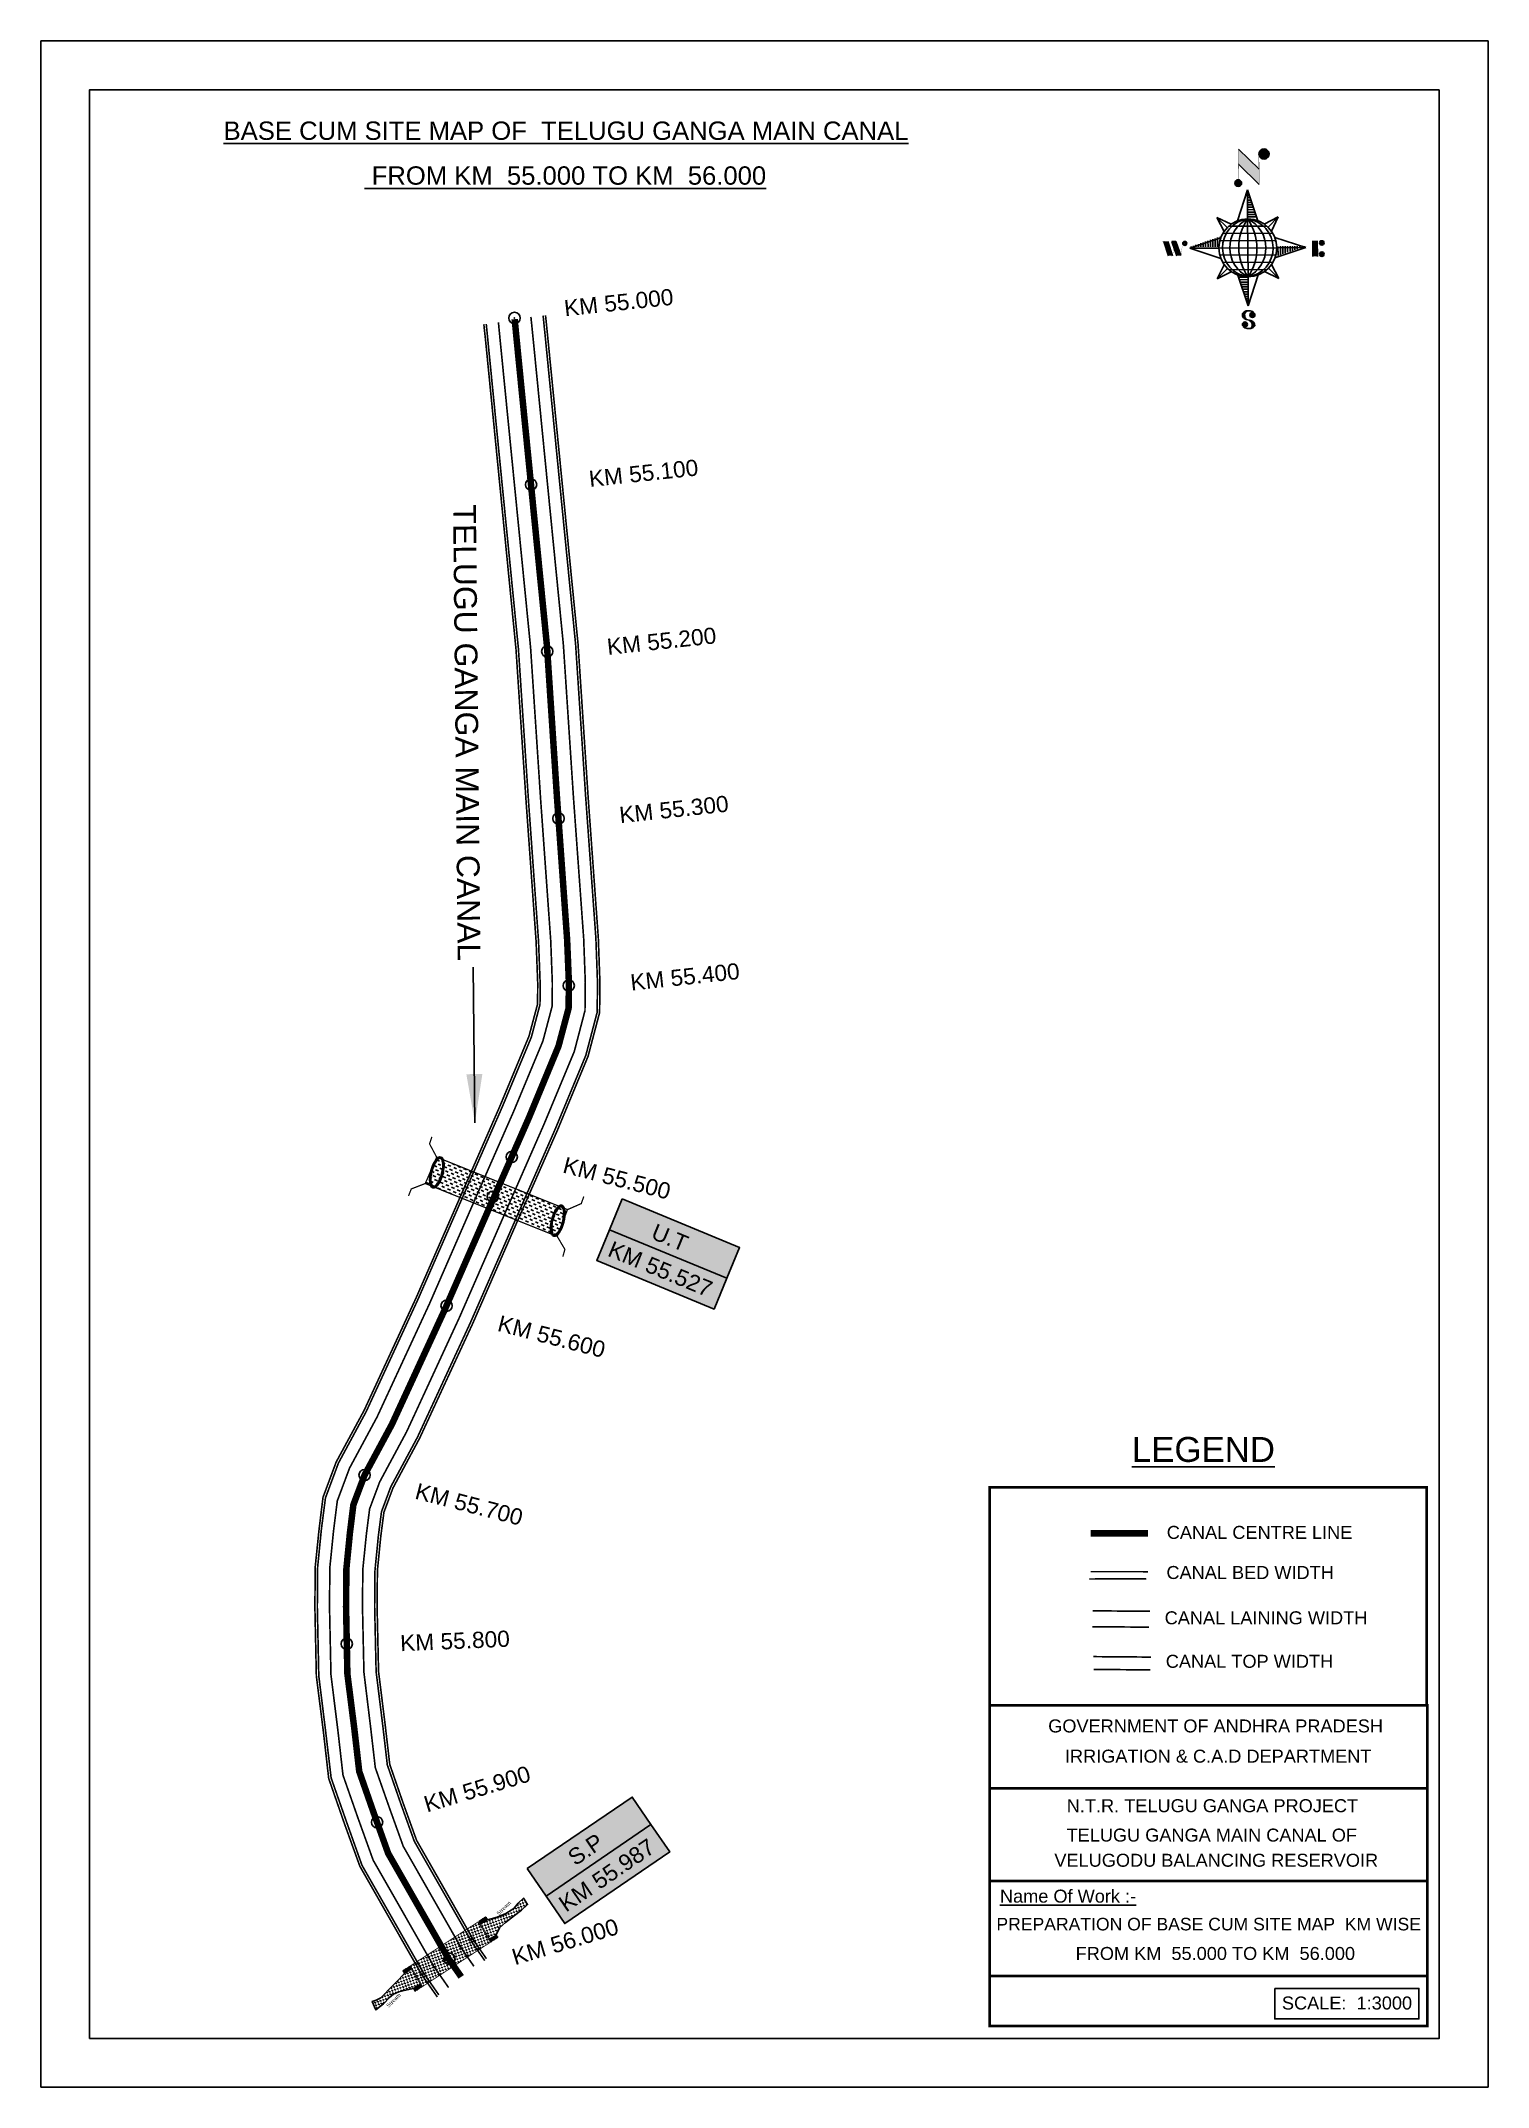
# Model space of a CAD drawing. Header units: inches. Extents: x 262596 to 263487, y 1717754 to 1719014.
import ezdxf

# ---------------------------------------------------------------- set-up
doc = ezdxf.new("R2010")
doc.units = ezdxf.units.IN
doc.header["$MEASUREMENT"] = 0
doc.header["$PDMODE"] = 32
doc.header["$PDSIZE"] = 7
doc.linetypes.add('ACAD_ISO02W100', pattern=[15, 12, -3])
for name, color, linetype in [('AQUADUCT', 1, 'Continuous'), ('bed with', 5, 'Continuous'), ('bord', 1, 'Continuous'), ('cahnige', 7, 'Continuous'), ('canal', 1, 'Continuous'), ('CARTTRACK', 30, 'ACAD_ISO02W100'), ('chainage', 7, 'Continuous'), ('FRAME 025', 7, 'Continuous'), ('laying', 4, 'Continuous'), ('lining', 4, 'Continuous'), ('STREAM', 4, 'Continuous'), ('Stu coo', 3, 'Continuous'), ('TEXT', 7, 'Continuous'), ('top of bund', 1, 'Continuous'), ('UT', 173, 'ACAD_ISO02W100'), ('V', 6, 'Continuous'), ('ZSTU', 7, 'Continuous')]:
    doc.layers.add(name, color=color, linetype=linetype)
doc.styles.add('5mm', font='times.ttf', dxfattribs={"height": 3})
doc.styles.get("Standard").update_dxf_attribs({"font": 'arial.ttf'})
doc.dimstyles.get("Standard").update_dxf_attribs({"dimtxt": 0.18, "dimasz": 0.18, "dimexe": 0.18, "dimexo": 0.0625, "dimgap": 0.09, "dimtad": 0, "dimtih": 1, "dimtoh": 1, "dimdec": 4, "dimzin": 0, "dimdsep": 46, "dimtxsty": 'Standard', "dimcen": 0.09, "dimadec": 0, "dimazin": 0, "dimtfac": 1, "dimtdec": 4, "dimtofl": 0, "dimtmove": 0, "dimatfit": 3, "dimfxl": 1, "dimtolj": 1, "dimtzin": 0, "dimarcsym": 0})
pattern_1 = [(228.0128, (-362214.33102, -1526288.49251), (-7.999998232158, -9.0000013416072), [0.134536, -13.319088]), (184.9697, (-362214.42102, -1526288.592507), (12.0000010515176, 0.999991307007), [0.230868, -22.855925]), (132.5104, (-362214.65102, -1526288.61251), (9.9999907183468, -11.0000086738712), [0.162788, -16.116032]), (267.2737, (-362215.04102, -1526288.862507), (0.9999960177272, 20.0000002949735), [0.210238, -20.813558]), (292.8337, (-362215.05102, -1526289.072507), (-5.0000099054371, 11.9999964117778), [0.206155, -20.409373]), (357.2737, (-362214.97102, -1526289.262507), (-20.0000002949735, 0.9999960177272), [0.210238, -20.813558]), (37.6942, (-362214.761022, -1526289.272507), (-13.000007345618, -9.9999904051605), [0.278029, -27.524849]), (72.2553, (-362214.541022, -1526289.102507), (7.0000107627054, 21.9999962312392), [0.262488, -25.986321]), (121.4296, (-362214.46102, -1526288.852507), (-8.0000082341764, 12.9999950364926), [0.21095, -20.884073]), (175.2364, (-362214.57102, -1526288.67251), (11.0000009463196, -0.9999915326613), [0.240832, -11.800763]), (222.3974, (-362214.811022, -1526288.652507), (-12.0000073510732, -10.9999920820141), [0.311448, -30.833375]), (138.8141, (-362214.05102, -1526288.87251), (-7.0000029468057, 5.999997313343), [0.106301, -10.523844]), (171.4692, (-362214.13102, -1526288.802507), (12.9999982848151, -2.0000079100398), [0.202237, -20.021511]), (225, (-362214.331, -1526288.7725), (-1e-16, -1.00000030945), [0.141421, -1.272792]), (203.1986, (-362214.40102, -1526288.65251), (4.999999730667, 2.000001325265), [0.076158, -7.539615]), (291.8014, (-362214.47102, -1526288.6825), (-0.9999999105, 3.00000027301), [0.107703, -5.277462]), (30.9638, (-362214.43102, -1526288.7825), (2.999998022288, 2.00000248354), [0.174929, -5.656023]), (161.5651, (-362214.28102, -1526288.6925), (2.00000043459, -0.99999840322), [0.126491, -3.035787]), (16.3895, (-362215.05102, -1526288.682507), (10.000002198412, 2.999992709818), [0.1772, -17.542845]), (70.3462, (-362214.88102, -1526288.63251), (-3.9999952473717, -11.0000021356062), [0.148661, -14.717408]), (293.1986, (-362214.28102, -1526288.49251), (-2.000001325265, 4.999999730667), [0.152315, -7.463458]), (343.6105, (-362214.22102, -1526288.632507), (-10.000002198412, 2.999992709818), [0.1772, -17.542845]), (339.444, (-362215.05102, -1526289.30251), (-5.000001844542, 1.999995996422), [0.17088, -8.373124]), (294.7751, (-362214.89102, -1526289.36251), (-4.9999921892452, 11.000003421839), [0.143178, -14.174643]), (66.8014, (-362214.27102, -1526289.49251), (2.000001325265, 4.999999730667), [0.152315, -7.463458]), (17.354, (-362214.21102, -1526289.35251), (-13.0000020190968, -3.9999945022591), [0.167631, -16.595424]), (69.444, (-362214.76102, -1526289.49251), (-1.999995996422, -5.000001844542), [0.08544, -8.458564]), (101.3099, (-362214.33102, -1526289.4925), (-0.999997632162, 4.00000075223), [0.05099, -5.048029]), (165.9638, (-362214.34102, -1526289.4425), (3.00000054599, -0.99999805736), [0.206155, -3.91695]), (186.009, (-362214.54102, -1526289.392507), (9.999999750906, 0.9999993174818), [0.19105, -18.913923]), (303.6901, (-362214.43102, -1526288.8725), (-1.000001334507, 1.99999955777), [0.144222, -3.461329]), (353.1572, (-362214.351022, -1526288.992507), (16.9999993654786, -2.0000079979248), [0.251794, -24.927563]), (60.9454, (-362214.10102, -1526289.02251), (-4.000000027199, -7.0000003845697), [0.102956, -10.192674]), (90, (-362214.051, -1526288.9325), (-1, 1), [0.06, -0.94]), (120.2564, (-362214.56102, -1526289.36251), (3.9999948868027, -7.0000024558547), [0.138924, -13.75352]), (48.0128, (-362214.63102, -1526289.24251), (7.999998232158, 9.0000013416072), [0.269072, -13.184552]), (0, (-362214.451, -1526289.0425), (1, 1), [0.26, -0.74]), (325.3048, (-362214.19102, -1526289.04251), (-9.9999942589875, 7.0000086095945), [0.158114, -15.653274]), (254.0546, (-362214.06102, -1526289.13251), (-0.999999889296, -4.000000126652), [0.145602, -7.134508]), (207.646, (-362214.10102, -1526289.272507), (-18.9999958071796, -10.0000077131692), [0.237065, -23.469474]), (175.4261, (-362214.311022, -1526289.382507), (-13.0000005583121, 0.9999948011611), [0.250799, -24.829074])]
pattern_2 = [(0, (-362215.051, -1526289.4925), (1.25, 1.25), [1.25, -1.25])]
pattern_3 = [(228.0128, (-362243.17535, -1526336.432974), (-7.999998232158, -9.0000013416072), [0.134536, -13.319088]), (184.9697, (-362243.26535, -1526336.532974), (12.0000010515176, 0.999991307007), [0.230868, -22.855925]), (132.5104, (-362243.49535, -1526336.552974), (9.9999907183468, -11.0000086738712), [0.162788, -16.116032]), (267.2737, (-362243.88535, -1526336.802974), (0.9999960177272, 20.0000002949735), [0.210238, -20.813558]), (292.8337, (-362243.89535, -1526337.012974), (-5.0000099054371, 11.9999964117778), [0.206155, -20.409373]), (357.2737, (-362243.81535, -1526337.202974), (-20.0000002949735, 0.9999960177272), [0.210238, -20.813558]), (37.6942, (-362243.60535, -1526337.212974), (-13.000007345618, -9.9999904051605), [0.278029, -27.524849]), (72.2553, (-362243.38535, -1526337.042974), (7.0000107627054, 21.9999962312392), [0.262488, -25.986321]), (121.4296, (-362243.30535, -1526336.792974), (-8.0000082341764, 12.9999950364926), [0.21095, -20.884073]), (175.2364, (-362243.41535, -1526336.612974), (11.0000009463196, -0.9999915326613), [0.240832, -11.800763]), (222.3974, (-362243.65535, -1526336.592974), (-12.0000073510732, -10.9999920820141), [0.311448, -30.833375]), (138.8141, (-362242.89535, -1526336.81297), (-7.0000029468057, 5.999997313343), [0.106301, -10.523844]), (171.4692, (-362242.97535, -1526336.742974), (12.9999982848151, -2.0000079100398), [0.202237, -20.021511]), (225, (-362243.17535, -1526336.713), (-1e-16, -1.00000030945), [0.141421, -1.272792]), (203.1986, (-362243.24535, -1526336.59297), (4.999999730667, 2.000001325265), [0.076158, -7.539615]), (291.8014, (-362243.31535, -1526336.62297), (-0.9999999105, 3.00000027301), [0.107703, -5.277462]), (30.9638, (-362243.27535, -1526336.72297), (2.999998022288, 2.00000248354), [0.174929, -5.656023]), (161.5651, (-362243.12535, -1526336.63297), (2.00000043459, -0.99999840322), [0.126491, -3.035787]), (16.3895, (-362243.89535, -1526336.622974), (10.000002198412, 2.999992709818), [0.1772, -17.542845]), (70.3462, (-362243.72535, -1526336.572974), (-3.9999952473717, -11.0000021356062), [0.148661, -14.717408]), (293.1986, (-362243.12535, -1526336.43297), (-2.000001325265, 4.999999730667), [0.152315, -7.463458]), (343.6105, (-362243.06535, -1526336.572974), (-10.000002198412, 2.999992709818), [0.1772, -17.542845]), (339.444, (-362243.89535, -1526337.24297), (-5.000001844542, 1.999995996422), [0.17088, -8.373124]), (294.7751, (-362243.73535, -1526337.302974), (-4.9999921892452, 11.000003421839), [0.143178, -14.174643]), (66.8014, (-362243.11535, -1526337.43297), (2.000001325265, 4.999999730667), [0.152315, -7.463458]), (17.354, (-362243.05535, -1526337.292974), (-13.0000020190968, -3.9999945022591), [0.167631, -16.595424]), (69.444, (-362243.60535, -1526337.43297), (-1.999995996422, -5.000001844542), [0.08544, -8.458564]), (101.3099, (-362243.17535, -1526337.43297), (-0.999997632162, 4.00000075223), [0.05099, -5.048029]), (165.9638, (-362243.18535, -1526337.38297), (3.00000054599, -0.99999805736), [0.206155, -3.91695]), (186.009, (-362243.38535, -1526337.332974), (9.999999750906, 0.9999993174818), [0.19105, -18.913923]), (303.6901, (-362243.27535, -1526336.81297), (-1.000001334507, 1.99999955777), [0.144222, -3.461329]), (353.1572, (-362243.19535, -1526336.932974), (16.9999993654786, -2.0000079979248), [0.251794, -24.927563]), (60.9454, (-362242.94535, -1526336.96297), (-4.000000027199, -7.0000003845697), [0.102956, -10.192674]), (90, (-362242.8953, -1526336.873), (-1, 1), [0.06, -0.94]), (120.2564, (-362243.40535, -1526337.302974), (3.9999948868027, -7.0000024558547), [0.138924, -13.75352]), (48.0128, (-362243.47535, -1526337.182974), (7.999998232158, 9.0000013416072), [0.269072, -13.184552]), (0, (-362243.2953, -1526336.983), (1, 1), [0.26, -0.74]), (325.3048, (-362243.03535, -1526336.982974), (-9.9999942589875, 7.0000086095945), [0.158114, -15.653274]), (254.0546, (-362242.90535, -1526337.07297), (-0.999999889296, -4.000000126652), [0.145602, -7.134508]), (207.646, (-362242.94535, -1526337.212974), (-18.9999958071796, -10.0000077131692), [0.237065, -23.469474]), (175.4261, (-362243.15535, -1526337.322974), (-13.0000005583121, 0.9999948011611), [0.250799, -24.829074])]
pattern_4 = [(267.297113149, (-8720374.938, 50637915.138), (10.5367255337, -0.497431438), [])]
pattern_5 = [(357.297113149, (-8720374.938, 50637915.138), (0.497431438, 10.5367255337), [])]

# ---------------------------------------------------------------- blocks, each defined once
blk = doc.blocks.new('GGF')
at = {"layer": 'STREAM'}
h = blk.add_hatch(dxfattribs=at)
h.set_pattern_fill('DASH', color=256, scale=10, angle=-6.08273, style=0)
h.set_pattern_definition([(353.91726508, (-115347.3726, 1016.3876), (1.3754179499, 1.1105068496), [1.25, -1.25])])
h.paths.add_polyline_path([(406186.84, 1485623.89), (406186.34, 1485618.17), (406185.83, 1485612.44), (406242.6, 1485608.9), (406242.86, 1485614.64), (406243.12, 1485620.38)])
at = {"layer": 'laying', "linetype": 'ByBlock', "extrusion": (0, 0, -1)}
for centre in [(406188.83, 1485618.1), (406240.81, 1485614.96)]:
    blk.add_ellipse(centre, major_axis=(0.4, -6.37), ratio=0.388717, dxfattribs=at)
at = {"layer": 'laying', "linetype": 'ByBlock'}
for points in [[(406189.2, 1485612.24), (406189.13, 1485612.23), (406189.05, 1485612.25), (406188.86, 1485612.32), (406188.75, 1485612.39), (406188.51, 1485612.61), (406188.38, 1485612.76), (406187.99, 1485613.32), (406187.73, 1485613.86), (406187.29, 1485615.15), (406187.11, 1485615.9), (406186.88, 1485617.49), (406186.82, 1485618.32), (406186.84, 1485619.93), (406186.91, 1485620.71), (406187.17, 1485622.07), (406187.36, 1485622.65), (406187.71, 1485623.36), (406187.86, 1485623.57), (406188.11, 1485623.82), (406188.22, 1485623.89), (406188.4, 1485623.96), (406188.47, 1485623.97), (406188.64, 1485623.95), (406188.74, 1485623.91), (406188.98, 1485623.76), (406189.11, 1485623.64), (406189.38, 1485623.32), (406189.52, 1485623.11), (406189.95, 1485622.33), (406190.22, 1485621.61), (406190.62, 1485619.96), (406190.76, 1485619.04), (406190.86, 1485617.19), (406190.83, 1485616.26), (406190.61, 1485614.61), (406190.43, 1485613.88), (406190.06, 1485613.02), (406189.9, 1485612.77), (406189.63, 1485612.45), (406189.52, 1485612.35), (406189.34, 1485612.26), (406189.27, 1485612.24), (406189.2, 1485612.24)], [(406241.18, 1485609.1), (406241.11, 1485609.1), (406241.03, 1485609.11), (406240.84, 1485609.19), (406240.73, 1485609.26), (406240.49, 1485609.47), (406240.36, 1485609.62), (406239.97, 1485610.18), (406239.7, 1485610.72), (406239.26, 1485612.02), (406239.09, 1485612.77), (406238.86, 1485614.35), (406238.8, 1485615.19), (406238.82, 1485616.8), (406238.89, 1485617.57), (406239.15, 1485618.93), (406239.34, 1485619.51), (406239.69, 1485620.22), (406239.84, 1485620.43), (406240.09, 1485620.69), (406240.19, 1485620.75), (406240.37, 1485620.83), (406240.44, 1485620.83), (406240.62, 1485620.81), (406240.72, 1485620.78), (406240.95, 1485620.62), (406241.08, 1485620.51), (406241.36, 1485620.18), (406241.5, 1485619.98), (406241.93, 1485619.19), (406242.2, 1485618.47), (406242.6, 1485616.82), (406242.73, 1485615.9), (406242.84, 1485614.05), (406242.81, 1485613.12), (406242.59, 1485611.47), (406242.4, 1485610.74), (406242.03, 1485609.88), (406241.88, 1485609.63), (406241.61, 1485609.31), (406241.49, 1485609.22), (406241.31, 1485609.12), (406241.25, 1485609.11), (406241.18, 1485609.1)]]:
    blk.add_open_spline(points, degree=3, knots=[0, 0, 0, 0, 0.189072, 0.189072, 0.378144, 0.378144, 0.567217, 0.567217, 0.964238, 0.964238, 1.36126, 1.36126, 1.758281, 1.758281, 2.155303, 2.155303, 2.552324, 2.552324, 2.807761, 2.807761, 3.01244, 3.01244, 3.217119, 3.217119, 3.421798, 3.421798, 3.626477, 3.626477, 3.831155, 3.831155, 4.280923, 4.280923, 4.73069, 4.73069, 5.180458, 5.180458, 5.630225, 5.630225, 5.896844, 5.896844, 6.112115, 6.112115, 6.283185, 6.283185, 6.283185, 6.283185], dxfattribs=at)
at = {"layer": 'UT', "ltscale": 0.2, "const_width": 0.5}
for points in [[(406181.01, 1485605.63), (406181.2, 1485608.62), (406185.83, 1485612.44), (406186.34, 1485618.17), (406186.84, 1485623.89), (406182.49, 1485628.03), (406182.47, 1485631.03)], [(406186.84, 1485623.89), (406243.12, 1485620.38)], [(406247.66, 1485627.39), (406247.59, 1485624.39), (406243.12, 1485620.38), (406242.86, 1485614.64), (406242.6, 1485608.9), (406247.12, 1485604.95), (406247.26, 1485601.95)], [(406185.83, 1485612.44), (406242.6, 1485608.9)]]:
    blk.add_lwpolyline(points, dxfattribs=at)
blk = doc.blocks.new('A$C377B10CC')
at = {"layer": 'STREAM'}
h = blk.add_hatch(dxfattribs=at)
h.set_pattern_fill('DASH', color=256, scale=10, style=0)
h.set_pattern_definition(pattern_2)
h.paths.add_polyline_path([(-21.1, 10.4), (-19.3, 15), (-16.2, 21.2), (-13.8, 26.1), (-11.8, 30.8), (-15.9, 33.3), (-17.5, 29), (-18.4, 24.9), (-21.4, 20), (-25.2, 15.7), (-29.9, 11.7), (-32.6, 7.4), (-28.1, 4.5), (-23.6, 1.5), (-21.1, 5.7)])
h = blk.add_hatch(dxfattribs=at)
h.set_pattern_fill('DASH', color=256, scale=10, style=0)
h.set_pattern_definition(pattern_2)
h.paths.add_polyline_path([(-60.2, -34.7), (-54, -38.6), (-47.9, -42.7), (-22.3, -0.1), (-28.4, 4), (-34.5, 8)])
h = blk.add_hatch(dxfattribs=at)
h.set_pattern_fill('DASH', color=256, scale=10, style=0)
h.set_pattern_definition(pattern_2)
h.paths.add_polyline_path([(-57.7, -50.5), (-52.5, -46.4), (-49.9, -42.1), (-54.3, -39.1), (-58.8, -36.3), (-61.4, -40.5), (-63.6, -47.5), (-64.8, -50.6), (-68, -60.3), (-69.9, -62.9), (-71.7, -64.6), (-67.4, -68.4), (-64.9, -63), (-63.3, -57.9), (-61.9, -54.8), (-59.5, -52.2)])
at = {"layer": 'UT', "ltscale": 0.2}
h = blk.add_hatch(dxfattribs=at)
h.set_pattern_fill('GRAVEL', color=256, style=0)
h.set_pattern_definition(pattern_1)
h.paths.add_polyline_path([(-34.2, 8.5), (-32.6, 7.4), (-29.9, 11.7), (-31.7, 12.8)])
h = blk.add_hatch(dxfattribs=at)
h.set_pattern_fill('GRAVEL', color=256, style=0)
h.set_pattern_definition(pattern_1)
h.paths.add_polyline_path([(-23.6, 1.5), (-22, 0.4), (-19.4, 4.7), (-21.1, 5.7)])
h = blk.add_hatch(dxfattribs=at)
h.set_pattern_fill('GRAVEL', color=256, style=0)
h.set_pattern_definition(pattern_3)
h.paths.add_polyline_path([(-58.8, -36.3), (-60.5, -35.2), (-63.1, -39.5), (-61.4, -40.5)])
h = blk.add_hatch(dxfattribs=at)
h.set_pattern_fill('GRAVEL', color=256, style=0)
h.set_pattern_definition(pattern_3)
h.paths.add_polyline_path([(-48.2, -43.2), (-49.9, -42.2), (-52.5, -46.4), (-50.8, -47.5)])
at = {"layer": 'STREAM'}
for points in [[(-29.9, 11.7), (-25.2, 15.7), (-21.4, 20), (-18.4, 24.9), (-17.5, 29), (-15.9, 33.3), (-11.8, 30.8), (-13.8, 26.1), (-16.2, 21.2), (-19.3, 15), (-21.1, 10.4), (-21.1, 5.7)], [(-61.4, -40.5), (-63.6, -47.5), (-64.8, -50.6), (-68, -60.3), (-69.9, -62.9), (-71.7, -64.6), (-67.4, -68.4), (-64.9, -63), (-63.3, -57.9), (-61.9, -54.8), (-59.5, -52.2), (-57.7, -50.5), (-52.5, -46.4)]]:
    blk.add_lwpolyline(points, dxfattribs=at)
at = {"layer": 'UT', "ltscale": 0.2, "const_width": 0.5}
for points in [[(-34.2, 8.5), (-31.7, 12.8)], [(-31.7, 12.8), (-29.9, 11.7)], [(-60.5, -35.2), (-34.5, 8)], [(-48.2, -43.3), (-22.3, -0.1)], [(-34.6, 8), (-28.4, 4), (-22.3, -0.1)], [(-34.2, 8.5), (-28.1, 4.5), (-22, 0.4)], [(-32.6, 7.4), (-29.9, 11.7)], [(-23.6, 1.5), (-21.1, 5.7)], [(-22.3, -0.1), (-22, 0.4)], [(-22, 0.4), (-19.4, 4.7)], [(-21.1, 5.7), (-19.4, 4.7)], [(-63.1, -39.5), (-60.5, -35.2)], [(-61.4, -40.5), (-58.8, -36.3)], [(-60.5, -35.2), (-54.3, -39.1), (-48.2, -43.3)], [(-60.2, -34.7), (-54, -38.6), (-47.9, -42.8)], [(-63.1, -39.5), (-61.4, -40.5)], [(-52.5, -46.4), (-49.9, -42.1)], [(-52.5, -46.4), (-50.8, -47.5)], [(-50.8, -47.5), (-48.2, -43.2)]]:
    blk.add_lwpolyline(points, dxfattribs=at)
at = {"layer": 'cahnige', "style": '5mm'}
for p in [(-24.7, 17), (-60.9, -63.7)]:
    blk.add_text('Stream', height=2.5, rotation=71.1743, dxfattribs=at).set_placement(p)
blk = doc.blocks.new('*X4')
at = {"color": 0, "linetype": 'Continuous'}
for p, q in [((6321.6, 240.5), (6322.3, 241.2)), ((6321.6, 240.3), (6322.3, 241)), ((6321.6, 240.1), (6322.3, 240.8)), ((6321.6, 239.9), (6322.4, 240.7)), ((6321.6, 239.8), (6322.4, 240.6)), ((6321.6, 239.6), (6322.5, 240.5)), ((6321.6, 239.4), (6322.5, 240.3)), ((6321.6, 239.2), (6322.6, 240.2)), ((6321.7, 239.1), (6322.6, 240.1)), ((6321.8, 240.8), (6322.4, 241.4)), ((6321.8, 239), (6322.7, 240)), ((6321.8, 239), (6322.8, 239.9)), ((6321.9, 238.9), (6322.9, 239.8)), ((6322, 238.8), (6323, 239.7)), ((6322.1, 241.3), (6322.4, 241.6)), ((6322.1, 238.7), (6323.1, 239.6)), ((6322.2, 238.6), (6323.1, 239.6)), ((6322.3, 238.5), (6323.2, 239.5)), ((6322.4, 238.5), (6323.3, 239.4)), ((6322.5, 238.4), (6323.4, 239.3)), ((6322.7, 238.4), (6323.6, 239.3)), ((6322.8, 238.3), (6323.7, 239.2)), ((6322.9, 238.3), (6323.8, 239.1)), ((6323.1, 238.2), (6323.9, 239.1)), ((6323.2, 238.2), (6324, 239)), ((6323.3, 238.2), (6324.2, 239)), ((6323.5, 238.1), (6324.3, 238.9)), ((6323.7, 238.1), (6324.4, 238.9)), ((6323.8, 238.1), (6324.6, 238.8)), ((6324.1, 238.2), (6324.7, 238.8)), ((6324.3, 238.3), (6324.9, 238.8)), ((6324.6, 238.3), (6325.1, 238.8)), ((6324.8, 238.4), (6325.2, 238.8)), ((6325.1, 238.5), (6325.4, 238.8)), ((6325.4, 238.6), (6325.6, 238.8))]:
    blk.add_line(p, q, dxfattribs=at)
blk = doc.blocks.new('*X3')
at = {"color": 0, "linetype": 'Continuous'}
for p, q in [((6324.4, 240.3), (6324.5, 240.4)), ((6324.6, 240.3), (6324.8, 240.5)), ((6324.7, 240.2), (6325, 240.5)), ((6324.8, 240.2), (6325.2, 240.6)), ((6325, 240.1), (6325.5, 240.6)), ((6325.1, 240.1), (6325.6, 240.6)), ((6325.2, 240), (6325.8, 240.6)), ((6325.3, 240), (6326, 240.6)), ((6325.4, 239.9), (6326.1, 240.6)), ((6325.5, 239.8), (6326.2, 240.5)), ((6325.6, 239.8), (6326.3, 240.5)), ((6325.7, 239.7), (6326.5, 240.4)), ((6325.9, 239.6), (6326.6, 240.3)), ((6326, 239.5), (6326.7, 240.3)), ((6326, 239.4), (6326.8, 240.2)), ((6326.1, 239.3), (6327, 240.2)), ((6326.2, 239.3), (6327.1, 240.1)), ((6326.3, 239.2), (6327.1, 240)), ((6326.4, 239.1), (6327.2, 239.9)), ((6326.5, 239), (6327.3, 239.8)), ((6326.5, 238.9), (6327.4, 239.7)), ((6326.6, 238.8), (6327.5, 239.6)), ((6326.7, 238.7), (6327.5, 239.5)), ((6326.8, 238.6), (6327.6, 239.4)), ((6326.8, 238.5), (6327.7, 239.3)), ((6326.8, 236.5), (6327.4, 237)), ((6326.9, 238.3), (6327.8, 239.2)), ((6326.9, 238.2), (6327.9, 239.1)), ((6326.9, 236.8), (6327.6, 237.4)), ((6327, 238.1), (6327.8, 239)), ((6327, 237.9), (6327.8, 238.8)), ((6327, 237.8), (6327.8, 238.6)), ((6327, 237.6), (6327.8, 238.4)), ((6327, 237.4), (6327.8, 238.2)), ((6327, 237.3), (6327.8, 238)), ((6327, 237.1), (6327.8, 237.9))]:
    blk.add_line(p, q, dxfattribs=at)
blk = doc.blocks.new('H')
at = {"layer": 'bord', "extrusion": (0.000427885, 0.004792, 0.999988)}
h = blk.add_hatch(dxfattribs=at)
h.set_pattern_fill('LINE', color=8, scale=84.387686, angle=-2.70289, style=0)
h.set_pattern_definition(pattern_5)
h.paths.add_polyline_path([(-492.5, 785.6, -0.090992), (-448, 775.2), (-486.5, 912)])
h = blk.add_hatch(dxfattribs=at)
h.set_pattern_fill('LINE', color=8, scale=84.387686, angle=-92.70289, style=0)
h.set_pattern_definition(pattern_4)
h.paths.add_polyline_path([(-624.9, 665.1, -0.090992), (-614.5, 709.6), (-751.3, 671.1)])
h = blk.add_hatch(dxfattribs=at)
h.set_pattern_fill('LINE', color=8, scale=84.387686, angle=-92.70289, style=0)
h.set_pattern_definition(pattern_4)
h.paths.add_polyline_path([(-245.6, 647.2), (-372, 653.2, -0.090992), (-382.4, 608.7)])
h = blk.add_hatch(dxfattribs=at)
h.set_pattern_fill('LINE', color=8, scale=84.387686, angle=-2.70289, style=0)
h.set_pattern_definition(pattern_5)
h.paths.add_polyline_path([(-504.4, 532.7, -0.090992), (-548.9, 543.1), (-510.4, 406.3)])
for p, q in [((-516.2, 1087.1, -1217.1), (-431.5, 994, -1216.7)), ((-519.4, 1020.4, -1216.8), (-434.7, 927.3, -1216.4)), ((-538.3, 773.7, -1215.6), (-487, 906.2, -1216.3)), ((-487, 906.2, -1216.3), (-493, 779.8, -1215.7)), ((-487, 906.2, -1216.3), (-448.5, 769.4, -1215.7)), ((-626.7, 793.8, -1215.7), (-566.8, 760.2, -1215.6)), ((-626.7, 793.8, -1215.7), (-584.1, 747, -1215.5)), ((-598.9, 731, -1215.4), (-626.7, 793.8, -1215.7)), ((-421.3, 753.3, -1215.6), (-358.5, 781.1, -1215.7)), ((-358.5, 781.1, -1215.7), (-405.3, 738.5, -1215.5)), ((-358.5, 781.1, -1215.7), (-392.1, 721.2, -1215.4)), ((-864.7, 700.9, -1215.1), (-846.9, 637.7, -1214.9)), ((-846.9, 700.1, -1215.1), (-829.1, 636.9, -1214.9)), ((-829.1, 699.2, -1215.2), (-811.3, 636, -1214.9)), ((-829.1, 699.2, -1215.2), (-811.3, 698.4, -1215.2)), ((-811.3, 698.4, -1215.2), (-793.5, 635.2, -1214.9)), ((-751.8, 665.3, -1215), (-615, 703.8, -1215.3)), ((-751.8, 665.3, -1215), (-625.4, 659.3, -1215)), ((-619.3, 614, -1214.8), (-751.8, 665.3, -1215)), ((-246.1, 641.4, -1215.1), (-382.9, 602.9, -1214.9)), ((-378.6, 692.6, -1215.3), (-246.1, 641.4, -1215.1)), ((-372.5, 647.4, -1215.1), (-246.1, 641.4, -1215.1)), ((-213.5, 669.3, -1215.3), (-216.7, 600.8, -1214.9)), ((-197.2, 599.9, -1214.9), (-193.9, 668.4, -1215.3)), ((-639.4, 525.6, -1214.4), (-605.8, 585.5, -1214.7)), ((-639.4, 525.6, -1214.4), (-592.6, 568.1, -1214.6)), ((-576.6, 553.3, -1214.6), (-639.4, 525.6, -1214.4)), ((-510.9, 400.5, -1213.9), (-549.4, 537.2, -1214.5)), ((-371.2, 512.9, -1214.5), (-431.1, 546.5, -1214.6)), ((-371.2, 512.9, -1214.5), (-413.8, 559.7, -1214.7)), ((-399, 575.7, -1214.7), (-371.2, 512.9, -1214.5)), ((-459.6, 533, -1214.5), (-510.9, 400.5, -1213.9)), ((-504.9, 526.9, -1214.5), (-510.9, 400.5, -1213.9))]:
    blk.add_line(p, q, dxfattribs=at)
at = {"layer": 'bord', "color": 8, "linetype": 'ByBlock', "extrusion": (0.000427885, 0.004792, 0.999988)}
for p, q in [((-386.5, 711.4, -1215.4), (-605.5, 721.7, -1215.4)), ((-410.8, 744.2, -1215.5), (-578.1, 752.1, -1215.5)), ((-493, 779.8, -1215.7), (-504.9, 526.9, -1214.5)), ((-372.5, 647.4, -1215.1), (-625.4, 659.3, -1215)), ((-378, 615.9, -1214.9), (-622.9, 627.5, -1214.9)), ((-375, 679.2, -1215.3), (-619.9, 690.7, -1215.2)), ((-392.4, 584.9, -1214.8), (-611.4, 595.3, -1214.7)), ((-419.8, 554.6, -1214.6), (-587.1, 562.5, -1214.6))]:
    blk.add_line(p, q, dxfattribs=at)
at = {"layer": 'bord', "extrusion": (0.000427885, 0.004792, 0.999988), "elevation": -1212.1}
for points, const_width in [([(-522, 959.6), (-515.7, 1092.9)], 1.61), ([(-434.2, 933.1), (-427.9, 1066.5)], 1.61), ([(-870.1, 707), (-846.4, 705.9)], 0.642), ([(-828.6, 642.7), (-855.2, 643.9)], 0.642), ([(-828.6, 642.7), (-821, 678)], 0.642), ([(-810.8, 641.8), (-784.1, 640.6)], 0.642), ([(-793, 641), (-781.6, 693.9)], 0.642), ([(-222.7, 675.6), (-173.8, 673.3)], 0.706), ([(-194.8, 644.8), (-185, 644.4)], 0.706), ([(-177.1, 604.8), (-226, 607.1)], 0.706)]:
    blk.add_lwpolyline(points, dxfattribs=dict(at, const_width=const_width))
for points, const_width in [([(-413.7, 1073.1, 1), (-397.6, 1057.7, 1)], 22.3), ([(-530.3, 949.5, 1), (-519.6, 939.3, 1)], 14.8), ([(-775.9, 696.6, 1), (-769.5, 690.4, 1)], 8.9), ([(-177.8, 666.9, 1), (-170.8, 660.1, 1)], 9.79), ([(-180.1, 618, 1), (-173.1, 611.2, 1)], 9.79), ([(-489.8, 361.7, 1), (-498.1, 369.1, 1)], 11.1), ([(-525.2, 321.6, 1), (-533.4, 328.9, 1)], 11.1)]:
    blk.add_lwpolyline(points, format="xyb", close=True, dxfattribs=dict(at, const_width=const_width))
for points in [[(-537, 317.4), (-530.7, 310.5), (-519.8, 306.8), (-504.9, 306.9), (-493.9, 310), (-486.3, 317.7), (-486.5, 325.8), (-490.6, 333.3), (-493.5, 336.2), (-502.8, 340.9), (-522.5, 347.3), (-530.4, 351.6), (-533.7, 354.6), (-537.4, 362.6), (-537, 373.4), (-530, 380.7), (-520, 384.1), (-503.5, 384.2), (-492.5, 379.9), (-487.1, 373.3)], [(-522.5, 347.6), (-526.2, 353.8), (-527.8, 360.6), (-527.9, 370.6), (-525.9, 375.5), (-521.3, 381.2), (-514.5, 384.4)], [(-504.9, 306.9), (-499, 312.4), (-497, 319.4), (-497.5, 326.5), (-501.2, 335.4), (-509.2, 343.2)]]:
    blk.add_lwpolyline(points, dxfattribs=at)
at = {"layer": 'bord', "extrusion": (0.000427885, 0.004792, 0.999988)}
for centre, radius in [((-405.6, 1065.4, -1212.1), 22.3), ((-525, 944.4, -1212.1), 14.8), ((-498.4, 659.1, -1212.1), 126.6), ((-772.7, 693.5, -1212.1), 8.9), ((-174.3, 663.5, -1212.1), 9.79), ((-176.6, 614.6, -1212.1), 9.79), ((-494, 365.4, -1212.1), 11.1), ((-529.3, 325.2, -1212.1), 11.1)]:
    blk.add_circle(centre, radius, dxfattribs=at)
at = {"layer": 'bord', "color": 8, "linetype": 'ByBlock', "extrusion": (0.000427885, 0.004792, 0.999988)}
for centre, radius, start, end in [((-481.5, 658.3, -1212.1), 127.7, 94.92536, 259.66906), ((-436.8, 656.2, -1212.1), 140.8, 113.28644, 241.30798), ((-315.9, 650.5, -1212.1), 222.3, 142.58916, 212.00526), ((-560.1, 662.1, -1212.1), 140.8, 293.28644, 61.30798), ((-681, 667.8, -1212.1), 222.3, 322.58916, 32.00526), ((-515.4, 659.9, -1212.1), 127.7, 274.92536, 79.66906)]:
    blk.add_arc(centre, radius, start, end, dxfattribs=at)
at = {"layer": 'bord', "extrusion": (0.000427885, 0.004792, 0.999988)}
for points in [[(-515.7, 1092.9, -1212.1), (-431, 999.8, -1212.1), (-518.9, 1026.2, -1212.1), (-434.2, 933.1, -1212.1)], [(-864.1, 706.7, -1212.1), (-846.4, 705.9, -1212.1), (-846.3, 643.5, -1212.1), (-828.6, 642.7, -1212.1)], [(-828.6, 705, -1212.1), (-810.8, 704.2, -1212.1), (-810.8, 641.8, -1212.1), (-793, 641, -1212.1)], [(-193.4, 674.2, -1212.1), (-196.6, 605.7, -1212.1), (-213, 675.1, -1212.1), (-216.2, 606.7, -1212.1)]]:
    blk.add_solid(points, dxfattribs=at)
at = {"layer": 'bord', "extrusion": (0.000427885, 0.004792, 0.999988), "xscale": 7.977342409717546, "yscale": 7.977342408231451, "zscale": 7.977342408476333, "rotation": 138.0840426661453}
for name, p in [('*X3', (38300.5, -31929.4, -1212.1)), ('*X4', (38314.4, -31950.9, -1212.1))]:
    blk.add_blockref(name, p, dxfattribs=at)

msp = doc.modelspace()

# ---------------------------------------------------------------- hatches: boundary and pattern name
at = {"layer": 'ZSTU'}
h = msp.add_hatch(color=135, dxfattribs=at)
h.set_gradient(color1=(141, 177, 78), color2=(107, 135, 59), one_color=1, tint=0.38, name='CYLINDER')
h.paths.add_polyline_path([(262954.2, 1718300.5), (262946.3, 1718281.6), (263018.7, 1718251.7), (263026.5, 1718270.6)])
h.paths.add_polyline_path([(262968.1, 1718275.1), (262993.6, 1718264.5), (262999.4, 1718278.6), (262973.9, 1718289.2)], flags=24)
h = msp.add_hatch(color=252, dxfattribs=at)
h.set_gradient(color1=(167, 88, 159), color2=(127, 67, 121), one_color=1, tint=0.38, name='CYLINDER')
h.paths.add_polyline_path([(263010.8, 1718232.7), (263018.7, 1718251.7), (262946.3, 1718281.6), (262938.5, 1718262.7)])
h.paths.add_polyline_path([(262941.2, 1718264.1), (263008.3, 1718236.3), (263014.2, 1718250.5), (262947, 1718278.3)], flags=24)
h = msp.add_hatch(color=135, dxfattribs=at)
h.set_gradient(color1=(141, 177, 78), color2=(107, 135, 59), one_color=1, tint=0.38, name='CYLINDER')
h.paths.add_polyline_path([(262895.8, 1717888.2), (262907.3, 1717871.2), (262971.9, 1717915.3), (262960.4, 1717932.2)])
h.paths.add_polyline_path([(262924.6, 1717885.8), (262947.5, 1717901.4), (262938.8, 1717914.2), (262915.9, 1717898.6)], flags=24)
h = msp.add_hatch(color=252, dxfattribs=at)
h.set_gradient(color1=(167, 88, 159), color2=(127, 67, 121), one_color=1, tint=0.38, name='CYLINDER')
h.paths.add_polyline_path([(262983.5, 1717898.4), (262971.9, 1717915.3), (262907.3, 1717871.2), (262918.8, 1717854.3)])
h.paths.add_polyline_path([(262919, 1717857.3), (262979.1, 1717898.2), (262970.5, 1717910.9), (262910.4, 1717870)], flags=24)

# ---------------------------------------------------------------- linework, layer by layer
at = {"linetype": 'ByBlock'}
for points in [[(262596.3, 1717753.6), (262596.3, 1719013.6), (263487.3, 1719013.6), (263487.3, 1717753.6)], [(263457.3, 1718983.6), (263457.3, 1717783.6), (262626.3, 1717783.6), (262626.3, 1718983.6)]]:
    msp.add_lwpolyline(points, close=True, dxfattribs=at)
for p in [(262887.9, 1718843), (262898.1, 1718740.4), (262908.1, 1718637.7), (262915, 1718534.8), (262921.3, 1718431.9), (262886.2, 1718326.4), (262846.1, 1718234.8), (262795.6, 1718130.5), (262784.6, 1718026.6), (262803.3, 1717916.7)]:
    msp.add_point(p)
at = {"color": 2}
for p in [(262874.5, 1718301.9), (262847.8, 1717832.6)]:
    msp.add_point(p, dxfattribs=at)
at = {"layer": 'bed with', "const_width": 1}
for points in [[(262898, 1718843.7), (262899.1, 1718833), (262918, 1718641.7), (262924.2, 1718547.8), (262930.5, 1718460.8), (262931.5, 1718433.7), (262931.3, 1718416.5), (262924.7, 1718391.3), (262906.1, 1718346.6), (262882.5, 1718292.8), (262854.1, 1718227.8), (262821.5, 1718157.2), (262804.9, 1718126.3), (262798.7, 1718109.7), (262796.7, 1718094), (262794.5, 1718072.4), (262794.3, 1718049.4), (262795.2, 1718008.9), (262799.3, 1717975.3), (262802.2, 1717950.3), (262810.8, 1717925.8), (262819.4, 1717901.9), (262855.4, 1717838.8), (262862.9, 1717828)], [(262878, 1718840.3), (262878.9, 1718831), (262897.8, 1718640.1), (262904, 1718546.4), (262910.2, 1718459.7), (262911.2, 1718433.4), (262911.1, 1718419.3), (262905.4, 1718397.8), (262887.4, 1718354.5), (262863.9, 1718301), (262835.6, 1718236.1), (262803.3, 1718166.3), (262786.3, 1718134.7), (262778.8, 1718114.6), (262776.5, 1718096.3), (262774.2, 1718073.5), (262774, 1718049.3), (262774.9, 1718007.4), (262779.2, 1717972.9), (262782.3, 1717945.7), (262791.6, 1717919.1), (262800.9, 1717893.3), (262838.2, 1717828), (262847.3, 1717814.9)], [(263276.9, 1718066.5), (263274.9, 1718066.6), (263242.1, 1718066.5), (263241.8, 1718066.6)], [(263278, 1718070.9), (263274.9, 1718071), (263242.7, 1718071)]]:
    msp.add_lwpolyline(points, dxfattribs=at)
at = {"layer": 'canal', "color": 6, "const_width": 4}
for points in [[(263277.9, 1718094.6), (263275.3, 1718094.6), (263242.7, 1718094.6)], [(263242.7, 1718094.6), (263277.9, 1718094.6)]]:
    msp.add_lwpolyline(points, dxfattribs=at)
at = {"layer": 'FRAME 025', "lineweight": -3, "const_width": 1.64}
for points in [[(263180.5, 1718123), (263449.6, 1718123), (263449.6, 1717988.8), (263180.5, 1717988.8)], [(263180.5, 1717988.8), (263450, 1717988.8), (263450, 1717791.3), (263180.5, 1717791.3)]]:
    msp.add_lwpolyline(points, close=True, dxfattribs=at)
for points in [[(263180.5, 1717937.5), (263450, 1717937.5)], [(263180.5, 1717880.6), (263450, 1717880.6)], [(263180.5, 1717822), (263450, 1717822)]]:
    msp.add_lwpolyline(points, dxfattribs=at)
at = {"layer": 'lining', "const_width": 1}
for points in [[(262905.5, 1718844.5), (262906.6, 1718833.8), (262925.5, 1718642.3), (262931.7, 1718548.4), (262938, 1718461.2), (262939, 1718433.8), (262938.8, 1718415.5), (262931.8, 1718388.9), (262913, 1718343.6), (262889.4, 1718289.8), (262860.9, 1718224.7), (262828.2, 1718153.9), (262811.7, 1718123.2), (262806, 1718107.9), (262804.1, 1718093.2), (262802, 1718071.9), (262801.8, 1718049.4), (262802.7, 1718009.4), (262806.8, 1717976.2), (262809.6, 1717952), (262817.8, 1717928.4), (262826.2, 1717905), (262861.7, 1717842.8), (262869.6, 1717831.5)], [(262870.5, 1718839.3), (262871.4, 1718830.3), (262890.3, 1718639.4), (262896.5, 1718545.9), (262902.7, 1718459.3), (262903.7, 1718433.3), (262903.6, 1718420.3), (262898.3, 1718400.2), (262880.5, 1718357.5), (262857, 1718304), (262828.7, 1718239.2), (262796.6, 1718169.6), (262779.5, 1718137.9), (262771.5, 1718116.4), (262769, 1718097.1), (262766.7, 1718073.9), (262766.5, 1718049.2), (262767.4, 1718006.8), (262771.7, 1717972), (262775, 1717944), (262784.6, 1717916.6), (262794, 1717890.2), (262831.9, 1717823.9), (262841.3, 1717810.4)], [(263243.7, 1718037.1), (263270.6, 1718036.9), (263278.6, 1718036.8)], [(263243.8, 1718046.9), (263268.5, 1718046.7), (263279.1, 1718046.6)]]:
    msp.add_lwpolyline(points, dxfattribs=at)
at = {"layer": 'top of bund', "const_width": 1}
for points in [[(262907, 1718844.7), (262908.1, 1718833.9), (262927, 1718642.5), (262933.2, 1718548.5), (262939.5, 1718461.3), (262940.5, 1718433.8), (262940.3, 1718415.3), (262933.2, 1718388.4), (262914.4, 1718343), (262890.7, 1718289.2), (262862.3, 1718224.1), (262829.5, 1718153.2), (262813.1, 1718122.6), (262807.5, 1718107.6), (262805.6, 1718093), (262803.5, 1718071.9), (262803.3, 1718049.4), (262804.2, 1718009.5), (262808.3, 1717976.4), (262811.1, 1717952.3), (262819.2, 1717928.9), (262827.6, 1717905.6), (262863, 1717843.6), (262870.6, 1717832.7)], [(262869, 1718839.2), (262870, 1718830.1), (262888.8, 1718639.3), (262895, 1718545.8), (262901.2, 1718459.2), (262902.2, 1718433.3), (262902.1, 1718420.5), (262896.8, 1718400.7), (262879.1, 1718358.1), (262855.7, 1718304.6), (262827.4, 1718239.8), (262795.3, 1718170.3), (262778.1, 1718138.5), (262770, 1718116.8), (262767.6, 1718097.3), (262765.2, 1718073.9), (262765, 1718049.2), (262765.9, 1718006.7), (262770.3, 1717971.9), (262773.5, 1717943.7), (262783.1, 1717916.1), (262792.7, 1717889.6), (262830.6, 1717823.1), (262840.4, 1717809.1)], [(263244.3, 1718018.7), (263268.9, 1718018.5), (263279.7, 1718018.4)], [(263279.3, 1718010.5), (263271.4, 1718010.6), (263244.4, 1718010.8)]]:
    msp.add_lwpolyline(points, dxfattribs=at)
at = {"layer": 'V', "color": 6, "const_width": 4}
msp.add_lwpolyline([(262888, 1718842.3), (262889, 1718832), (262907.9, 1718640.9), (262914.1, 1718547.1), (262920.3, 1718460.3), (262921.4, 1718433.5), (262921.2, 1718417.9), (262915, 1718394.6), (262896.8, 1718350.6), (262873.2, 1718296.9), (262844.8, 1718232), (262812.4, 1718161.7), (262795.6, 1718130.5), (262788.7, 1718112.2), (262786.6, 1718095.2), (262784.4, 1718072.9), (262784.2, 1718049.3), (262785, 1718008.1), (262789.3, 1717974.1), (262792.3, 1717948), (262801.2, 1717922.5), (262810.1, 1717897.6), (262846.8, 1717833.4), (262855.1, 1717821.5)], dxfattribs=at)
at = {"layer": 'V', "color": 0}
msp.add_lwpolyline([(263356, 1717814.4), (263444.7, 1717814.4), (263444.7, 1717795.6), (263356, 1717795.6)], close=True, dxfattribs=at)
at = {"layer": 'ZSTU', "color": 135}
for points in [[(262954.2, 1718300.5), (263026.5, 1718270.6), (263018.7, 1718251.7), (262946.3, 1718281.6)], [(262895.8, 1717888.2), (262960.4, 1717932.2), (262971.9, 1717915.3), (262907.3, 1717871.2)]]:
    msp.add_lwpolyline(points, close=True, dxfattribs=at)
at = {"layer": 'ZSTU', "color": 252}
for points in [[(262946.3, 1718281.6), (263018.7, 1718251.7), (263010.8, 1718232.7), (262938.5, 1718262.7)], [(262907.3, 1717871.2), (262971.9, 1717915.3), (262983.5, 1717898.4), (262918.8, 1717854.3)]]:
    msp.add_lwpolyline(points, close=True, dxfattribs=at)

# ---------------------------------------------------------------- block references
at = {"layer": 'AQUADUCT', "color": 1, "xscale": 0.140803918402917, "yscale": 0.1408039184752852, "zscale": 0.1408039184379445, "rotation": 3.078330572958626}
msp.add_blockref('H', (263414.5, 1718798.1, 170.9), dxfattribs=at)
at = {"layer": 'CARTTRACK', "color": 3, "rotation": 334.0467267987482}
msp.add_blockref('A$C377B10CC', (262893.1, 1717833.1), dxfattribs=at)
at = {"layer": 'laying', "color": 6, "linetype": 'ByBlock', "xscale": 1.539389527243849, "yscale": 1.539389526937157, "zscale": 1.539389526941385, "rotation": 341.7104298785563}
msp.add_blockref('GGF', (-1048543.3, -256871.6), dxfattribs=at)

# ---------------------------------------------------------------- texts
at = {"layer": 'chainage', "color": 0}
for s, rotation, p in [('KM 55.000', 6.1344, (262919, 1718844)), ('KM 55.100', 6.1344, (262934.3, 1718738.9)), ('KM 55.200', 6.1344, (262945.4, 1718635.5)), ('KM 55.300', 6.1344, (262953, 1718531.9)), ('KM 55.400', 6.1344, (262959.8, 1718428.8)), ('KM 55.500', 345.563, (262917, 1718316.9)), ('KM 55.600', 345.563, (262876.8, 1718219.4)), ('KM 55.700', 345.563, (262826, 1718116.1)), ('KM 55.800', 2.4184, (262817.7, 1718022)), ('KM 55.900', 16.8045, (262834, 1717922.7)), ('KM 56.000', 16.8045, (262888.2, 1717828.6))]:
    msp.add_text(s, height=10, rotation=rotation, dxfattribs=at).set_placement(p)
at = {"layer": 'chainage', "color": 1}
msp.add_text('TELUGU GANGA MAIN CANAL', height=14.042, rotation=270.5762, dxfattribs=at).set_placement((262850.1, 1718728.1))
at = {"layer": 'chainage', "color": 0}
for s, height, p in [('%%ULEGEND', 15.34, (263268, 1718138.6)), ('CANAL CENTRE LINE', 8, (263289.5, 1718091.2)), ('CANAL BED WIDTH', 8, (263289.3, 1718066.5)), ('CANAL LAINING WIDTH', 8, (263288.2, 1718038.6)), ('CANAL TOP WIDTH', 8, (263288.9, 1718011.8)), ('GOVERNMENT OF ANDHRA PRADESH ', 8, (263216.5, 1717972)), ('IRRIGATION & C.A.D DEPARTMENT', 8, (263226.8, 1717953.4)), ('N.T.R. TELUGU GANGA PROJECT', 8, (263227.9, 1717922.9)), ('TELUGU GANGA MAIN CANAL OF', 8, (263227.8, 1717904.8)), (' VELUGODU BALANCING RESERVOIR', 8, (263217.2, 1717889.3)), ('%%UName Of Work :-', 8, (263186.8, 1717867.2)), ('PREPARATION OF BASE CUM SITE MAP  KM WISE', 7.743, (263184.6, 1717850.1)), (' FROM KM  55.000 TO KM  56.000', 8, (263230.3, 1717831.9)), ('SCALE:  1:3000', 8, (263360.4, 1717801.4))]:
    msp.add_text(s, height=height, dxfattribs=at).set_placement(p)
at = {"layer": 'Stu coo', "color": 0}
for s, rotation, p in [('U.T', 337.5006, (262971.3, 1718276.4)), ('KM 55.527', 337.5006, (262944.6, 1718265.7)), ('KM 55.987', 34.2431, (262919.6, 1717861)), ('S.P', 34.2431, (262925.2, 1717889.5))]:
    msp.add_text(s, height=10, rotation=rotation, dxfattribs=at).set_placement(p)
at = {"layer": 'TEXT', "color": 0}
for s, p in [('%%UBASE CUM SITE MAP OF  TELUGU GANGA MAIN CANAL', (262708.8, 1718952.7)), ('%%U FROM KM  55.000 TO KM  56.000', (262795.6, 1718925.1))]:
    msp.add_text(s, height=11.294, dxfattribs=at).set_placement(p)

# ---------------------------------------------------------------- leaders
at = {"layer": 'chainage', "color": 1}
msp.add_leader([(262863.5, 1718347.4), (262862.5, 1718443.2)], dimstyle='Standard', override={"dimasz": 30, "dimgap": 0.09, "dimtad": 0}, dxfattribs=at)

doc.saveas('drawing.dxf')
